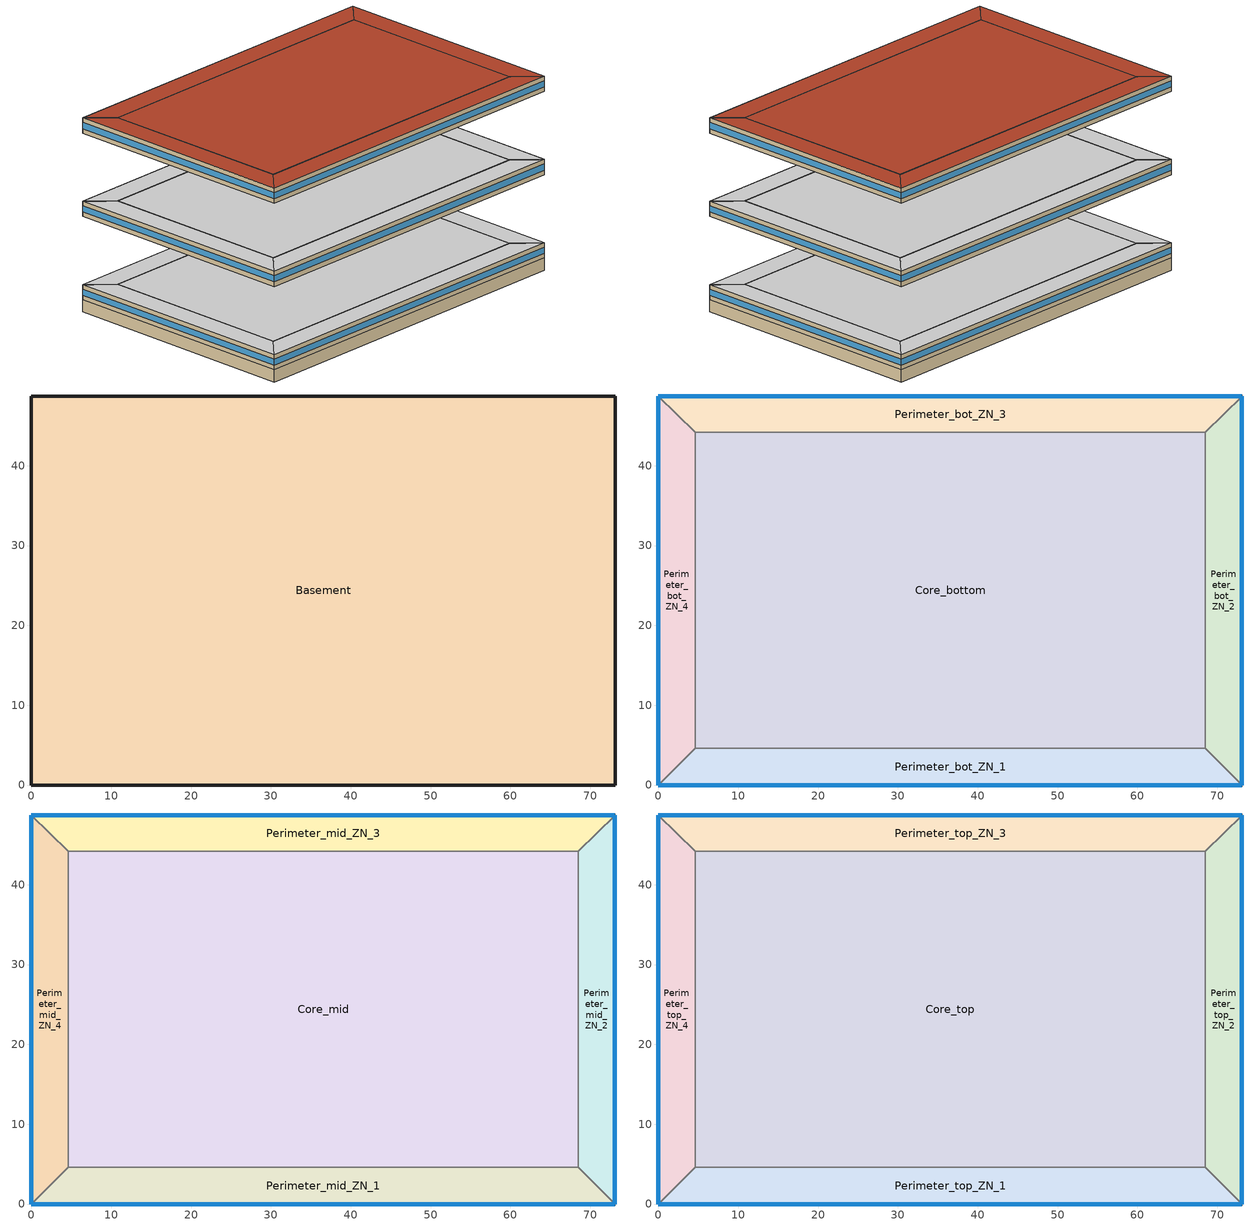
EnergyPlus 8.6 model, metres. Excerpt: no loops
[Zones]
Basement
 floor ground (ext-slab): 73.11,48.74 73.11,0 0,0 0,48.74 z-2.44
 wall ground (ext-slab): 73.11,48.74 0,48.74 0,0 73.11,0 73.11,48.74 z-2.44:0
Core_bottom
 floor to Basement (INT-FLOOR-TOPSIDE): 68.53,44.16 68.53,4.57 4.57,4.57 4.57,44.16 z0
 wall to Perimeter_bot_ZN_1 (int-walls): 4.57,4.57 68.53,4.57 z0:3.05
 wall to Perimeter_bot_ZN_4 (int-walls): 4.57,44.16 4.57,4.57 z0:3.05
 wall to Perimeter_bot_ZN_3 (int-walls): 68.53,44.16 4.57,44.16 z0:3.05
 wall to Perimeter_bot_ZN_2 (int-walls): 68.53,4.57 68.53,44.16 z0:3.05
 ceiling adiabatic (INT-FLOOR-UNDERSIDE): 4.57,44.16 4.57,4.57 68.53,4.57 68.53,44.16 z3.05
Perimeter_bot_ZN_3
 floor to Basement (INT-FLOOR-TOPSIDE): 4.57,44.16 0,48.74 73.11,48.74 68.53,44.16 z0
 wall outside (ext-walls): 73.11,48.74 0,48.74 z0:3.05
 wall to Perimeter_bot_ZN_4 (int-walls): 0,48.74 4.57,44.16 z0:3.05
 wall to Perimeter_bot_ZN_2 (int-walls): 68.53,44.16 73.11,48.74 z0:3.05
 window (window_north): 73.11,48.74 0,48.74 z0.91:2.13
 ceiling adiabatic (INT-FLOOR-UNDERSIDE): 68.53,44.16 73.11,48.74 0,48.74 4.57,44.16 z3.05
Perimeter_bot_ZN_2
 floor to Basement (INT-FLOOR-TOPSIDE): 68.53,44.16 73.11,48.74 73.11,0 68.53,4.57 z0
 wall outside (ext-walls): 73.11,0 73.11,48.74 z0:3.05
 wall to Perimeter_bot_ZN_1 (int-walls): 68.53,4.57 73.11,0 z0:3.05
 window (window_east): 73.11,0 73.11,48.74 z0.91:2.13
 ceiling adiabatic (INT-FLOOR-UNDERSIDE): 68.53,4.57 73.11,0 73.11,48.74 68.53,44.16 z3.05
Perimeter_bot_ZN_1
 floor to Basement (INT-FLOOR-TOPSIDE): 68.53,4.57 73.11,0 0,0 4.57,4.57 z0
 wall outside (ext-walls): 0,0 73.11,0 z0:3.05
 wall to Perimeter_bot_ZN_4 (int-walls): 4.57,4.57 0,0 z0:3.05
 window (window_south): 0,0 73.11,0 z0.91:2.13
 ceiling adiabatic (INT-FLOOR-UNDERSIDE): 4.57,4.57 0,0 73.11,0 68.53,4.57 z3.05
Perimeter_bot_ZN_4
 floor to Basement (INT-FLOOR-TOPSIDE): 4.57,4.57 0,0 0,48.74 4.57,44.16 z0
 wall outside (ext-walls): 0,48.74 0,0 z0:3.05
 window (window_west): 0,48.74 0,0 z0.91:2.13
 ceiling adiabatic (INT-FLOOR-UNDERSIDE): 4.57,44.16 0,48.74 0,0 4.57,4.57 z3.05
Core_mid
 floor adiabatic (INT-FLOOR-TOPSIDE): 68.53,44.16 68.53,4.57 4.57,4.57 4.57,44.16 z16.77
 wall to Perimeter_mid_ZN_1 (int-walls): 4.57,4.57 68.53,4.57 z16.77:19.82
 wall to Perimeter_mid_ZN_4 (int-walls): 4.57,44.16 4.57,4.57 z16.77:19.82
 wall to Perimeter_mid_ZN_3 (int-walls): 68.53,44.16 4.57,44.16 z16.77:19.82
 wall to Perimeter_mid_ZN_2 (int-walls): 68.53,4.57 68.53,44.16 z16.77:19.82
 ceiling adiabatic (INT-FLOOR-UNDERSIDE): 4.57,44.16 4.57,4.57 68.53,4.57 68.53,44.16 z19.82
Perimeter_mid_ZN_3
 floor adiabatic (INT-FLOOR-TOPSIDE): 4.57,44.16 0,48.74 73.11,48.74 68.53,44.16 z16.77
 wall outside (ext-walls): 73.11,48.74 0,48.74 z16.77:19.82
 wall to Perimeter_mid_ZN_4 (int-walls): 0,48.74 4.57,44.16 z16.77:19.82
 wall to Perimeter_mid_ZN_2 (int-walls): 68.53,44.16 73.11,48.74 z16.77:19.82
 window (window_north): 73.11,48.74 0,48.74 z17.68:18.9
 ceiling adiabatic (INT-FLOOR-UNDERSIDE): 68.53,44.16 73.11,48.74 0,48.74 4.57,44.16 z19.82
Perimeter_mid_ZN_2
 floor adiabatic (INT-FLOOR-TOPSIDE): 68.53,44.16 73.11,48.74 73.11,0 68.53,4.57 z16.77
 wall outside (ext-walls): 73.11,0 73.11,48.74 z16.77:19.82
 wall to Perimeter_mid_ZN_1 (int-walls): 68.53,4.57 73.11,0 z16.77:19.82
 window (window_east): 73.11,0 73.11,48.74 z17.68:18.9
 ceiling adiabatic (INT-FLOOR-UNDERSIDE): 68.53,4.57 73.11,0 73.11,48.74 68.53,44.16 z19.82
Perimeter_mid_ZN_1
 floor adiabatic (INT-FLOOR-TOPSIDE): 68.53,4.57 73.11,0 0,0 4.57,4.57 z16.77
 wall outside (ext-walls): 0,0 73.11,0 z16.77:19.82
 wall to Perimeter_mid_ZN_4 (int-walls): 4.57,4.57 0,0 z16.77:19.82
 window (window_south): 0,0 73.11,0 z17.68:18.9
 ceiling adiabatic (INT-FLOOR-UNDERSIDE): 4.57,4.57 0,0 73.11,0 68.53,4.57 z19.82
Perimeter_mid_ZN_4
 floor adiabatic (INT-FLOOR-TOPSIDE): 4.57,4.57 0,0 0,48.74 4.57,44.16 z16.77
 wall outside (ext-walls): 0,48.74 0,0 z16.77:19.82
 window (window_west): 0,48.74 0,0 z17.68:18.9
 ceiling adiabatic (INT-FLOOR-UNDERSIDE): 4.57,44.16 0,48.74 0,0 4.57,4.57 z19.82
Core_top
 floor adiabatic (INT-FLOOR-TOPSIDE): 68.53,44.16 68.53,4.57 4.57,4.57 4.57,44.16 z33.54
 wall to Perimeter_top_ZN_1 (int-walls): 4.57,4.57 68.53,4.57 z33.54:36.59
 wall to Perimeter_top_ZN_4 (int-walls): 4.57,44.16 4.57,4.57 z33.54:36.59
 wall to Perimeter_top_ZN_3 (int-walls): 68.53,44.16 4.57,44.16 z33.54:36.59
 wall to Perimeter_top_ZN_2 (int-walls): 68.53,4.57 68.53,44.16 z33.54:36.59
 roof outside (roofs): 4.57,44.16 4.57,4.57 68.53,4.57 68.53,44.16 z36.59
Perimeter_top_ZN_3
 floor adiabatic (INT-FLOOR-TOPSIDE): 4.57,44.16 0,48.74 73.11,48.74 68.53,44.16 z33.54
 wall outside (ext-walls): 73.11,48.74 0,48.74 z33.54:36.59
 wall to Perimeter_top_ZN_4 (int-walls): 0,48.74 4.57,44.16 z33.54:36.59
 wall to Perimeter_top_ZN_2 (int-walls): 68.53,44.16 73.11,48.74 z33.54:36.59
 window (window_north): 73.11,48.74 0,48.74 z34.45:35.67
 roof outside (roofs): 68.53,44.16 73.11,48.74 0,48.74 4.57,44.16 z36.59
Perimeter_top_ZN_2
 floor adiabatic (INT-FLOOR-TOPSIDE): 68.53,44.16 73.11,48.74 73.11,0 68.53,4.57 z33.54
 wall outside (ext-walls): 73.11,0 73.11,48.74 z33.54:36.59
 wall to Perimeter_top_ZN_1 (int-walls): 68.53,4.57 73.11,0 z33.54:36.59
 window (window_east): 73.11,0 73.11,48.74 z34.45:35.67
 roof outside (roofs): 68.53,4.57 73.11,0 73.11,48.74 68.53,44.16 z36.59
Perimeter_top_ZN_1
 floor adiabatic (INT-FLOOR-TOPSIDE): 68.53,4.57 73.11,0 0,0 4.57,4.57 z33.54
 wall outside (ext-walls): 0,0 73.11,0 z33.54:36.59
 wall to Perimeter_top_ZN_4 (int-walls): 4.57,4.57 0,0 z33.54:36.59
 window (window_south): 0,0 73.11,0 z34.45:35.67
 roof outside (roofs): 4.57,4.57 0,0 73.11,0 68.53,4.57 z36.59
Perimeter_top_ZN_4
 floor adiabatic (INT-FLOOR-TOPSIDE): 4.57,4.57 0,0 0,48.74 4.57,44.16 z33.54
 wall outside (ext-walls): 0,48.74 0,0 z33.54:36.59
 window (window_west): 0,48.74 0,0 z34.45:35.67
 roof outside (roofs): 4.57,44.16 0,48.74 0,0 4.57,4.57 z36.59
[Building]
Building: North Axis {deg}=0; Terrain=City; Loads Convergence Tolerance Value=0.04; Temperature Convergence Tolerance Value {deltaC}=0.2; Solar Distribution=MinimalShadowing; Maximum Number of Warmup Days=25; Minimum Number of Warmup Days=6
[Site:Location]
SAN_FRANCISCO_CA_USA TMY2-23234: Latitude {deg}=37.62; Longitude {deg}=-122.38; Time Zone {hr}=-8; Elevation {m}=5
[Site:GroundTemperature:BuildingSurface]
20.11, 20.13, 20.14, 20.18, 20.2, 20.22, 20.23, 20.26, 20.27, 20.24, 20.26, 20.25
[Site:WaterMainsTemperature]
Calculation Method=Correlation; Annual Average Outdoor Air Temperature {C}=13.08; Maximum Difference In Monthly Average Outdoor Air Temperatures {deltaC}=8
[SizingPeriod:DesignDay] Day of Month=21; Humidity Condition Type=Wetbulb; Barometric Pressure {Pa}=101265; Rain Indicator=No; Snow Indicator=No; Daylight Saving Time Indicator=No; Solar Model Indicator=ASHRAEClearSky
Name | Month | Day Type | Maximum Dry-Bulb Temperature {C} | Daily Dry-Bulb Temperature Range {deltaC} | Wetbulb or DewPoint at Maximum Dry-Bulb {C} | Wind Speed {m/s} | Wind Direction {deg} | Sky Clearness
SAN_FRANCISCO Ann Htg 99.6% Condns DB | 1 | WinterDesignDay | 3.2 | 0 | 3.2 | 2.4 | 140 | 0
SAN_FRANCISCO Ann Clg .4% Condns DB=>MWB | 9 | SummerDesignDay | 28.3 | 9 | 17.2 | 5.8 | 310 | 1
[WindowMaterial:Glazing] Optical Data Type=SpectralAverage; Thickness {m}=0.003; Infrared Transmittance at Normal Incidence=0; Front Side Infrared Hemispherical Emissivity=0.999; Back Side Infrared Hemispherical Emissivity=0.999
Name | Solar Transmittance at Normal Incidence | Front Side Solar Reflectance at Normal Incidence | Back Side Solar Reflectance at Normal Incidence | Visible Transmittance at Normal Incidence | Front Side Visible Reflectance at Normal Incidence | Back Side Visible Reflectance at Normal Incidence | Conductivity {W/m-K}
Theoretical Glass 79 | 0.3247 | 0.6253 | 0.6253 | 0.3399 | 0.6101 | 0.6101 | 100.282
Theoretical Glass 64 | 0.5926 | 0.3574 | 0.3574 | 0.6078 | 0.3422 | 0.3422 | 100.376
Theoretical Glass 82 | 0.596 | 0.354 | 0.354 | 0.775 | 0.175 | 0.175 | 2.1351
[Material] Thermal Absorptance=0.9
Name | Roughness | Thickness {m} | Conductivity {W/m-K} | Density {kg/m3} | Specific Heat {J/kg-K} | Solar Absorptance | Visible Absorptance
Roof Membrane | VeryRough | 0.0095 | 0.16 | 1121.29 | 1460 | 0.7 | 0.7
Roof Insulation | MediumRough | 0.125 | 0.049 | 265 | 836.8 | 0.7 | 0.7
Metal Decking | MediumSmooth | 0.0015 | 45.006 | 7680 | 418.4 | 0.7 | 0.3
GP01 1/2 GYPSUM | Smooth | 0.0127 | 0.16 | 800 | 1090 | 0.7 | 0.5
1IN Stucco | Smooth | 0.0253 | 0.6918 | 1858 | 837 | 0.92 | 0.92
8IN Concrete HW | MediumRough | 0.2033 | 1.7296 | 2243 | 837 | 0.65 | 0.65
Wall Insulation 19 | MediumRough | 0.0344 | 0.0432 | 91 | 837 | 0.5 | 0.5
1/2IN Gypsum; 1/2IN Gypsum Top; 1/2IN Gypsum Bottom | Smooth | 0.0127 | 0.16 | 784.9 | 830 | 0.92 | 0.92
MAT-CC05 8 HW CONCRETE | Rough | 0.2032 | 1.311 | 2240 | 836.8 | 0.7 | 0.7
Floor Insulation 2 | MediumRough | 0.0467 | 0.045 | 265 | 836.8 | 0.7 | 0.7
AtticFloor Insulation | MediumRough | 0.2379 | 0.049 | 265 | 836.8 | 0.7 | 0.7
Std Wood 6inch | MediumSmooth | 0.15 | 0.12 | 540 | 1210 | 0.7 | 0.7
Std AC02 | MediumSmooth | 0.0127 | 0.057 | 288 | 1339 | 0.7 | 0.2
Std MAT-CC05 4  MW CONCRETE | Rough | 0.1 | 0.858 | 1968 | 836.8 | 0.7 | 0.2
Std PW05 | MediumSmooth | 0.0191 | 0.115 | 545 | 1213 | 0.78 | 0.78
Std Steel_Brown_Regular | Smooth | 0.0015 | 44.9696 | 7689 | 418 | 0.92 | 0.92
[Material:NoMass] Thermal Absorptance=0.9; Solar Absorptance=0.7
Name | Roughness | Thermal Resistance {m2-K/W} | Visible Absorptance
CP02 CARPET PAD | VeryRough | 0.2165 | 0.8
Std CP02 CARPET PAD | VeryRough | 0.21648 | 0.8
MAT-AIR-WALL | Rough | 0.207949
Std Opaque Door panel_con; Std Opaque Door panel_semi | MediumRough | 0.12327 | 0.7
Std Overhead Door Panel | MediumRough | 0.255345 | 0.7
[Construction]
InteriorFurnishings: Std Wood 6inch
INT-FLOOR-TOPSIDE: Std MAT-CC05 4  MW CONCRETE, Std CP02 CARPET PAD
INT-FLOOR-UNDERSIDE: Std CP02 CARPET PAD, Std MAT-CC05 4  MW CONCRETE
INT-FLOOR-SLAB: Std MAT-CC05 4  MW CONCRETE
DropCeiling: Std AC02
Sloped_Metal_Roof: Std Steel_Brown_Regular, Std PW05
Gable_Wall: Std PW05
AIR-WALL: MAT-AIR-WALL
Std Swinging Door_con: Std Opaque Door panel_con
Std Swinging Door_semi: Std Opaque Door panel_semi
Std Overhead Door: Std Overhead Door Panel
window_south; window_east; window_west: Theoretical Glass 79
window_north: Theoretical Glass 64
window_SkylightConst: Theoretical Glass 82
roofs: Roof Membrane, Roof Insulation, Metal Decking
int-walls: GP01 1/2 GYPSUM, GP01 1/2 GYPSUM
ext-walls: 1IN Stucco, 8IN Concrete HW, Wall Insulation 19, 1/2IN Gypsum
ext-slab: MAT-CC05 8 HW CONCRETE, CP02 CARPET PAD
exposed-floor: Floor Insulation 2, MAT-CC05 8 HW CONCRETE, CP02 CARPET PAD
attic-floor: 1/2IN Gypsum Top, AtticFloor Insulation, 1/2IN Gypsum Bottom
[ComponentCost:LineItem]
Name | Line Item Type | Item | Cost per Area {$/m2} | Cost per Each {$} | Quantity | Cost per Unit of Output Capacity {$/kW}
Interior Furnishings | Construction | InteriorFurnishings | 1
Interior Floor | Construction | INT-FLOOR-UNDERSIDE | 15
Interior Floor Slab | Construction | INT-FLOOR-SLAB | 35
Drop Ceiling | Construction | DropCeiling | 10
Sloped Metal Roof | Construction | Sloped_Metal_Roof | 1
Gable Wall | Construction | Gable_Wall | 1
Air Wall | Construction | AIR-WALL | 1
Swinging Door Conditioned | Construction | Std Swinging Door_con | 1
Swinging Door Semi-conditioned | Construction | Std Swinging Door_semi | 1
Overhead Door | Construction | Std Overhead Door | 1
south:window_south | Construction | window_south | 154.824
east:window_east | Construction | window_east | 154.824
north:window_north | Construction | window_north | 121.468
west:window_west | Construction | window_west | 154.824
SkylightConst:window_SkylightConst | Construction | window_SkylightConst | 142.45
roofs:roofs | Construction | roofs | 34.3904
int-walls:int-walls | Construction | int-walls | 1
ext-walls:ext-walls | Construction | ext-walls | 41.2679
ext-slab:ext-slab | Construction | ext-slab | 560.787
exposed-floor:exposed-floor | Construction | exposed-floor | 32.9966
attic-floor:attic-floor | Construction | attic-floor | 15.0182
Infiltration:Basement | General | Basement |  | 1 | 0.3621
LIGHTING EQUIP:Basement | Lights | Basement |  |  |  | 1
ELECTRIC EQUIPMENT:Basement:MiscPlug | General | Basement |  | 1 | 17.2526
[Zone] Type=1; Floor Area {m2}=autocalculate; Part of Total Floor Area=YES
Name | Multiplier | Ceiling Height {m} | Volume {m3}
Basement | 1 | 2.439 | 8690.51
Core_bottom; Core_top | 1 | 3.0488 | 7720.5
Core_mid | 10 | 3.0488 | 7720.5
Perimeter_bot_ZN_3; Perimeter_bot_ZN_1; Perimeter_top_ZN_3; Perimeter_top_ZN_1 | 1 | 3.0488 | 955.542
Perimeter_bot_ZN_2; Perimeter_bot_ZN_4; Perimeter_top_ZN_2; Perimeter_top_ZN_4 | 1 | 3.0488 | 615.774
Perimeter_mid_ZN_3; Perimeter_mid_ZN_1 | 10 | 3.0488 | 955.542
Perimeter_mid_ZN_2; Perimeter_mid_ZN_4 | 10 | 3.0488 | 615.774
[InternalMass] Construction=InteriorFurnishings
Name | Zone | Surface Area {m2}
Basement_InternalMass_1 | Basement | 7126.21
Core_bottom_InternalMass_1 | Core_bottom | 5064.65
Core_mid_InternalMass_1 | Core_mid | 5064.65
Core_top_InternalMass_1 | Core_top | 5064.65
Perimeter_bot_ZN_3_InternalMass_1 | Perimeter_bot_ZN_3 | 626.8258
Perimeter_bot_ZN_2_InternalMass_1 | Perimeter_bot_ZN_2 | 403.9504
Perimeter_bot_ZN_1_InternalMass_1 | Perimeter_bot_ZN_1 | 626.8354
Perimeter_bot_ZN_4_InternalMass_1 | Perimeter_bot_ZN_4 | 403.9478
Perimeter_mid_ZN_3_InternalMass_1 | Perimeter_mid_ZN_3 | 626.8258
Perimeter_mid_ZN_2_InternalMass_1 | Perimeter_mid_ZN_2 | 403.9504
Perimeter_mid_ZN_1_InternalMass_1 | Perimeter_mid_ZN_1 | 626.8354
Perimeter_mid_ZN_4_InternalMass_1 | Perimeter_mid_ZN_4 | 403.9478
Perimeter_top_ZN_3_InternalMass_1 | Perimeter_top_ZN_3 | 626.8258
Perimeter_top_ZN_2_InternalMass_1 | Perimeter_top_ZN_2 | 403.9504
Perimeter_top_ZN_1_InternalMass_1 | Perimeter_top_ZN_1 | 626.8354
Perimeter_top_ZN_4_InternalMass_1 | Perimeter_top_ZN_4 | 403.9478
[ZoneInfiltration:DesignFlowRate] Schedule=INFIL_HALF_ON_SCH; Design Flow Rate Calculation Method=Flow/Zone; Constant Term Coefficient=1; Temperature Term Coefficient=0; Velocity Term Coefficient=0; Velocity Squared Term Coefficient=0
Name | Zone or ZoneList | Design Flow Rate {m3/s}
Basement_Infiltration | Basement | 0.3621
Core_bottom_Infiltration | Core_bottom | 0.3217
Core_mid_Infiltration | Core_mid | 0.3217
Core_top_Infiltration | Core_top | 0.3217
Perimeter_bot_ZN_3_Infiltration | Perimeter_bot_ZN_3 | 0.0796
Perimeter_bot_ZN_2_Infiltration | Perimeter_bot_ZN_2 | 0.0513
Perimeter_bot_ZN_1_Infiltration | Perimeter_bot_ZN_1 | 0.0796
Perimeter_bot_ZN_4_Infiltration | Perimeter_bot_ZN_4 | 0.0513
Perimeter_mid_ZN_3_Infiltration | Perimeter_mid_ZN_3 | 0.0796
Perimeter_mid_ZN_2_Infiltration | Perimeter_mid_ZN_2 | 0.0513
Perimeter_mid_ZN_1_Infiltration | Perimeter_mid_ZN_1 | 0.0796
Perimeter_mid_ZN_4_Infiltration | Perimeter_mid_ZN_4 | 0.0513
Perimeter_top_ZN_3_Infiltration | Perimeter_top_ZN_3 | 0.0796
Perimeter_top_ZN_2_Infiltration | Perimeter_top_ZN_2 | 0.0513
Perimeter_top_ZN_1_Infiltration | Perimeter_top_ZN_1 | 0.0796
Perimeter_top_ZN_4_Infiltration | Perimeter_top_ZN_4 | 0.0513
[Lights] Schedule=BLDG_LIGHT_SCH; Fraction Replaceable=1
Name | Lights Definition | Zone or ZoneList
Basement_Lights | Basement_Lights Definition | Basement
Core_bottom_Lights | Core_bottom_Lights Definition | Core_bottom
Core_mid_Lights | Core_mid_Lights Definition | Core_mid
Core_top_Lights | Core_top_Lights Definition | Core_top
Perimeter_bot_ZN_3_Lights | Perimeter_bot_ZN_3_Lights Definition | Perimeter_bot_ZN_3
Perimeter_bot_ZN_2_Lights | Perimeter_bot_ZN_2_Lights Definition | Perimeter_bot_ZN_2
Perimeter_bot_ZN_1_Lights | Perimeter_bot_ZN_1_Lights Definition | Perimeter_bot_ZN_1
Perimeter_bot_ZN_4_Lights | Perimeter_bot_ZN_4_Lights Definition | Perimeter_bot_ZN_4
Perimeter_mid_ZN_3_Lights | Perimeter_mid_ZN_3_Lights Definition | Perimeter_mid_ZN_3
Perimeter_mid_ZN_2_Lights | Perimeter_mid_ZN_2_Lights Definition | Perimeter_mid_ZN_2
Perimeter_mid_ZN_1_Lights | Perimeter_mid_ZN_1_Lights Definition | Perimeter_mid_ZN_1
Perimeter_mid_ZN_4_Lights | Perimeter_mid_ZN_4_Lights Definition | Perimeter_mid_ZN_4
Perimeter_top_ZN_3_Lights | Perimeter_top_ZN_3_Lights Definition | Perimeter_top_ZN_3
Perimeter_top_ZN_2_Lights | Perimeter_top_ZN_2_Lights Definition | Perimeter_top_ZN_2
Perimeter_top_ZN_1_Lights | Perimeter_top_ZN_1_Lights Definition | Perimeter_top_ZN_1
Perimeter_top_ZN_4_Lights | Perimeter_top_ZN_4_Lights Definition | Perimeter_top_ZN_4
[Lights:Definition] Design Level Calculation Method=LightingLevel; Return Air Fraction=0; Fraction Radiant=0.7; Fraction Visible=0.2; Return Air Fraction Calculated from Plenum Temperature=No
Name | Lighting Level {W}
Basement_Lights Definition | 38339
Core_bottom_Lights Definition; Core_mid_Lights Definition; Core_top_Lights Definition | 27247.8
Perimeter_bot_ZN_3_Lights Definition; Perimeter_mid_ZN_3_Lights Definition; Perimeter_top_ZN_3_Lights Definition | 3372.32
Perimeter_bot_ZN_2_Lights Definition; Perimeter_mid_ZN_2_Lights Definition; Perimeter_top_ZN_2_Lights Definition | 2173.25
Perimeter_bot_ZN_1_Lights Definition; Perimeter_mid_ZN_1_Lights Definition; Perimeter_top_ZN_1_Lights Definition | 3372.37
Perimeter_bot_ZN_4_Lights Definition; Perimeter_mid_ZN_4_Lights Definition; Perimeter_top_ZN_4_Lights Definition | 2173.24
[ElectricEquipment]
Name | Electric Equipment Definition | Zone or ZoneList | Schedule
Basement_MiscPlug_Equip | Basement_MiscPlug_Equip Definition | Basement | Always_on
Core_bottom_MiscPlug_Equip | Core_bottom_MiscPlug_Equip Definition | Core_bottom | BLDG_EQUIP_SCH
Core_mid_MiscPlug_Equip | Core_mid_MiscPlug_Equip Definition | Core_mid | BLDG_EQUIP_SCH
Core_top_MiscPlug_Equip | Core_top_MiscPlug_Equip Definition | Core_top | BLDG_EQUIP_SCH
Perimeter_bot_ZN_3_MiscPlug_Equip | Perimeter_bot_ZN_3_MiscPlug_Equip Definition | Perimeter_bot_ZN_3 | BLDG_EQUIP_SCH
Perimeter_bot_ZN_2_MiscPlug_Equip | Perimeter_bot_ZN_2_MiscPlug_Equip Definition | Perimeter_bot_ZN_2 | BLDG_EQUIP_SCH
Perimeter_bot_ZN_1_MiscPlug_Equip | Perimeter_bot_ZN_1_MiscPlug_Equip Definition | Perimeter_bot_ZN_1 | BLDG_EQUIP_SCH
Perimeter_bot_ZN_4_MiscPlug_Equip | Perimeter_bot_ZN_4_MiscPlug_Equip Definition | Perimeter_bot_ZN_4 | BLDG_EQUIP_SCH
Perimeter_mid_ZN_3_MiscPlug_Equip | Perimeter_mid_ZN_3_MiscPlug_Equip Definition | Perimeter_mid_ZN_3 | BLDG_EQUIP_SCH
Perimeter_mid_ZN_2_MiscPlug_Equip | Perimeter_mid_ZN_2_MiscPlug_Equip Definition | Perimeter_mid_ZN_2 | BLDG_EQUIP_SCH
Perimeter_mid_ZN_1_MiscPlug_Equip | Perimeter_mid_ZN_1_MiscPlug_Equip Definition | Perimeter_mid_ZN_1 | BLDG_EQUIP_SCH
Perimeter_mid_ZN_4_MiscPlug_Equip | Perimeter_mid_ZN_4_MiscPlug_Equip Definition | Perimeter_mid_ZN_4 | BLDG_EQUIP_SCH
Perimeter_top_ZN_3_MiscPlug_Equip | Perimeter_top_ZN_3_MiscPlug_Equip Definition | Perimeter_top_ZN_3 | BLDG_EQUIP_SCH
Perimeter_top_ZN_2_MiscPlug_Equip | Perimeter_top_ZN_2_MiscPlug_Equip Definition | Perimeter_top_ZN_2 | BLDG_EQUIP_SCH
Perimeter_top_ZN_1_MiscPlug_Equip | Perimeter_top_ZN_1_MiscPlug_Equip Definition | Perimeter_top_ZN_1 | BLDG_EQUIP_SCH
Perimeter_top_ZN_4_MiscPlug_Equip | Perimeter_top_ZN_4_MiscPlug_Equip Definition | Perimeter_top_ZN_4 | BLDG_EQUIP_SCH
[ElectricEquipment:Definition] Design Level Calculation Method=EquipmentLevel; Fraction Latent=0; Fraction Radiant=0.5; Fraction Lost=0
Name | Design Level {W}
Basement_MiscPlug_Equip Definition | 17252.6
Core_bottom_MiscPlug_Equip Definition; Core_mid_MiscPlug_Equip Definition; Core_top_MiscPlug_Equip Definition | 20435.9
Perimeter_bot_ZN_3_MiscPlug_Equip Definition; Perimeter_mid_ZN_3_MiscPlug_Equip Definition; Perimeter_top_ZN_3_MiscPlug_Equip Definition | 2529.24
Perimeter_bot_ZN_2_MiscPlug_Equip Definition; Perimeter_mid_ZN_2_MiscPlug_Equip Definition; Perimeter_top_ZN_2_MiscPlug_Equip Definition | 1629.94
Perimeter_bot_ZN_1_MiscPlug_Equip Definition; Perimeter_mid_ZN_1_MiscPlug_Equip Definition; Perimeter_top_ZN_1_MiscPlug_Equip Definition | 2529.28
Perimeter_bot_ZN_4_MiscPlug_Equip Definition; Perimeter_mid_ZN_4_MiscPlug_Equip Definition; Perimeter_top_ZN_4_MiscPlug_Equip Definition | 1629.93
[People] Number of People Schedule=BLDG_OCC_SCH; Activity Level Schedule=ACTIVITY_SCH; Work Efficiency Schedule=WORK_EFF_SCH; Clothing Insulation Calculation Method=ClothingInsulationSchedule; Clothing Insulation Schedule=CLOTHING_SCH; Air Velocity Schedule=AIR_VELO_SCH
Name | People Definition | Zone or ZoneList
Core_bottom | Core_bottom Definition | Core_bottom
Core_mid | Core_mid Definition | Core_mid
Core_top | Core_top Definition | Core_top
Perimeter_bot_ZN_3 | Perimeter_bot_ZN_3 Definition | Perimeter_bot_ZN_3
Perimeter_bot_ZN_2 | Perimeter_bot_ZN_2 Definition | Perimeter_bot_ZN_2
Perimeter_bot_ZN_1 | Perimeter_bot_ZN_1 Definition | Perimeter_bot_ZN_1
Perimeter_bot_ZN_4 | Perimeter_bot_ZN_4 Definition | Perimeter_bot_ZN_4
Perimeter_mid_ZN_3 | Perimeter_mid_ZN_3 Definition | Perimeter_mid_ZN_3
Perimeter_mid_ZN_2 | Perimeter_mid_ZN_2 Definition | Perimeter_mid_ZN_2
Perimeter_mid_ZN_1 | Perimeter_mid_ZN_1 Definition | Perimeter_mid_ZN_1
Perimeter_mid_ZN_4 | Perimeter_mid_ZN_4 Definition | Perimeter_mid_ZN_4
Perimeter_top_ZN_3 | Perimeter_top_ZN_3 Definition | Perimeter_top_ZN_3
Perimeter_top_ZN_2 | Perimeter_top_ZN_2 Definition | Perimeter_top_ZN_2
Perimeter_top_ZN_1 | Perimeter_top_ZN_1 Definition | Perimeter_top_ZN_1
Perimeter_top_ZN_4 | Perimeter_top_ZN_4 Definition | Perimeter_top_ZN_4
[People:Definition] Number of People Calculation Method=People; Fraction Radiant=0.3; Sensible Heat Fraction=AUTOCALCULATE; Enable ASHRAE 55 Comfort Warnings=No; Mean Radiant Temperature Calculation Type=ZoneAveraged; Thermal Comfort Model 1 Type=No
Name | Number of People
Core_bottom Definition; Core_mid Definition; Core_top Definition | 99.014
Perimeter_bot_ZN_3 Definition; Perimeter_mid_ZN_3 Definition; Perimeter_top_ZN_3 Definition | 12.2544
Perimeter_bot_ZN_2 Definition; Perimeter_bot_ZN_4 Definition; Perimeter_mid_ZN_2 Definition; Perimeter_mid_ZN_4 Definition; Perimeter_top_ZN_2 Definition; Perimeter_top_ZN_4 Definition | 7.8972
Perimeter_bot_ZN_1 Definition; Perimeter_mid_ZN_1 Definition; Perimeter_top_ZN_1 Definition | 12.2546
[SetpointManager:Scheduled]
VAV WITH REHEAT_CoolC SAT setpoint: Control Variable=Temperature; Schedule=Seasonal-Reset-Supply-Air-Temp-Sch; Setpoint Node or NodeList=VAV WITH REHEAT Supply Equipment Outlet Node
[AvailabilityManager:NightCycle]
VAV WITH REHEAT Availability Manager: Applicability Schedule=Always_On; Fan Schedule=HVACOperationSchd; Control Type=CycleOnAny; Thermostat Tolerance {deltaC}=1; Cycling Run Time Control Type=FixedRunTime; Cycling Run Time {s}=1800
[UtilityCost:Tariff]
Name | Output Meter | Conversion Factor Choice | Time of Use Period Schedule | Season Schedule | Demand Window Length | Monthly Charge or Variable | Group
PGE_E-19_MediumGeneralTOUDemandService | Electricity:Facility | kWh | PGETOUSched | PGESeasonsSchedule | HalfHour | 174.88 | Comm Elect
PGE_A-10MediumGeneralDemandService | Electricity:Facility | kWh |  | PGESeasonsSchedule | HalfHour | 67.64 | Comm Elect
PGE_A-1SmallGeneralService | Electricity:Facility | kWh |  | PGESeasonsSchedule | HalfHour | 7.31 | Comm Elect
CA_EIAMonthlyRateGas | NaturalGas:Facility | MCF |  |  |  | 0 | Comm Gas
[UtilityCost:Charge:Simple]
Name | Tariff | Source Variable | Season | Category Variable | Cost per Unit Value or Variable
SummerOnPeakDemandCharge | PGE_E-19_MediumGeneralTOUDemandService | PeakDemand | Summer | DemandCharges | 13.51
SummerMidPeakDemandCharge | PGE_E-19_MediumGeneralTOUDemandService | MidPeakDemand | Summer | DemandCharges | 3.75
SummerDemandCharge | PGE_E-19_MediumGeneralTOUDemandService | totalDemand | Summer | DemandCharges | 3.18
WinterMidPeakDemandCharge | PGE_E-19_MediumGeneralTOUDemandService | MidPeakDemand | Winter | DemandCharges | 3.69
WinterDemandCharge | PGE_E-19_MediumGeneralTOUDemandService | totalDemand | Winter | DemandCharges | 3.18
SummerPeakEnergyCharge | PGE_E-19_MediumGeneralTOUDemandService | PeakEnergy | Summer | EnergyCharges | 0.15746
SummerMidPeakEnergyCharge | PGE_E-19_MediumGeneralTOUDemandService | MidPeakEnergy | Summer | EnergyCharges | 0.09613
SummerOffPeakEnergyCharge | PGE_E-19_MediumGeneralTOUDemandService | OffPeakEnergy | Summer | EnergyCharges | 0.08203
WinterMidPeakEnergyCharge | PGE_E-19_MediumGeneralTOUDemandService | MidPeakEnergy | Winter | EnergyCharges | 0.10181
WinterOffPeakEnergyCharge | PGE_E-19_MediumGeneralTOUDemandService | OffPeakEnergy | Winter | EnergyCharges | 0.08203
TaxofEightPercent | PGE_E-19_MediumGeneralTOUDemandService | subtotal | Annual | Taxes | 0.08
SummerEnergyCharge | PGE_A-10MediumGeneralDemandService | totalEnergy | Summer | EnergyCharges | 0.1416
WinterEnergyCharge | PGE_A-10MediumGeneralDemandService | totalEnergy | Winter | EnergyCharges | 0.103
SummerDemandCharge | PGE_A-10MediumGeneralDemandService | totalDemand | Summer | DemandCharges | 6.56
WinterDemandCharge | PGE_A-10MediumGeneralDemandService | totalDemand | Winter | DemandCharges | 1.58
TaxofEightPercent | PGE_A-10MediumGeneralDemandService | subtotal | Annual | Taxes | 0.08
SummerEnergyCharge | PGE_A-1SmallGeneralService | totalEnergy | Summer | EnergyCharges | 0.1794
WinterEnergyCharge | PGE_A-1SmallGeneralService | totalEnergy | Winter | EnergyCharges | 0.1179
TaxofEightPercent | PGE_A-1SmallGeneralService | subtotal | Annual | Taxes | 0.08
MonthlyRateGasCharge | CA_EIAMonthlyRateGas | totalEnergy | Annual | EnergyCharges | CA_MonthlyGasRates
TaxofEightPercent | CA_EIAMonthlyRateGas | SubTotal | Annual | Taxes | 0.08
[UtilityCost:Qualify] Season=Annual; Threshold Test=Count
Name | Tariff | Variable | Qualify Type | Threshold Value or Variable | Number of Months
MinDemand500kw | PGE_E-19_MediumGeneralTOUDemandService | TotalDemand | Minimum | 500 | 12
MaxDemand500kw | PGE_A-10MediumGeneralDemandService | TotalDemand | Maximum | 500 | 1
MaxDemand500kw | PGE_A-1SmallGeneralService | TotalDemand | Maximum | 500 | 1
MaxEnergy4200kwh | PGE_A-1SmallGeneralService | TotalEnergy | Maximum | 4200 | 1
[UtilityCost:Variable]
CA_MonthlyGasRates: Tariff=CA_EIAMonthlyRateGas; Variable Type=Dimensionless; January Value=9.37; February Value=8.88; March Value=8.2; April Value=7.29; May Value=7.82; June Value=8.26; July Value=8.23; August Value=8.21; September Value=7.9; October Value=8.09; November Value=7.64
[Schedule:Compact]
ALWAYS_ON: Through: 12/31, For: AllDays, Until: 24:00, 1
HVACOperationSchd: Through: 12/31, For: Weekdays SummerDesignDay, Until: 06:00, 0, Until: 22:00, 1, Until: 24:00, 0, For: Saturday WinterDesignDay, Until: 06:00, 0, Until: 18:00, 1, Until: 24:00, 0, For: Sunday Holidays AllOtherDays, Until: 24:00, 0
BLDG_LIGHT_SCH: Through: 12/31, For: Weekdays, Until: 05:00, 0.05, Until: 07:00, 0.1, Until: 08:00, 0.3, Until: 17:00, 0.9, Until: 18:00, 0.5, Until: 20:00, 0.3, Until: 22:00, 0.2, Until: 23:00, 0.1, Until: 24:00, 0.05, For: SummerDesignDay, Until: 24:00, 1, For: Saturday, Until: 06:00, 0.05, Until: 08:00, 0.1, Until: 12:00, 0.3, Until: 17:00, 0.15, Until: 24:00, 0.05, For: WinterDesignDay, Until: 24:00, 0, For: Sunday Holidays AllOtherDays, Until: 24:00, 0.05
BLDG_EQUIP_SCH: Through: 12/31, For: Weekdays, Until: 08:00, 0.4, Until: 12:00, 0.9, Until: 13:00, 0.8, Until: 17:00, 0.9, Until: 18:00, 0.5, Until: 24:00, 0.4, For: SummerDesignDay, Until: 24:00, 1, For: Saturday, Until: 06:00, 0.3, Until: 08:00, 0.4, Until: 12:00, 0.5, Until: 17:00, 0.35, Until: 24:00, 0.3, For: WinterDesignDay, Until: 24:00, 0, For: Sunday Holidays AllOtherDays, Until: 24:00, 0.3
BLDG_OCC_SCH: Through: 12/31, For: Weekdays, Until: 06:00, 0, Until: 07:00, 0.1, Until: 08:00, 0.2, Until: 12:00, 0.95, Until: 13:00, 0.5, Until: 17:00, 0.95, Until: 18:00, 0.3, Until: 22:00, 0.1, Until: 24:00, 0.05, For: SummerDesignDay, Until: 06:00, 0, Until: 22:00, 1, Until: 24:00, 0.05, For: Saturday, Until: 06:00, 0, Until: 08:00, 0.1, Until: 12:00, 0.3, Until: 17:00, 0.1, Until: 19:00, 0.05, Until: 24:00, 0, For: WinterDesignDay, Until: 24:00, 0, For: Sunday Holidays AllOtherDays, Until: 06:00, 0, Until: 18:00, 0.05, Until: 24:00, 0
ACTIVITY_SCH: Through: 12/31, For: AllDays, Until: 24:00, 120
WORK_EFF_SCH: Through: 12/31, For: AllDays, Until: 24:00, 0
AIR_VELO_SCH: Through: 12/31, For: AllDays, Until: 24:00, 0.2
CLOTHING_SCH: Through: 04/30, For: AllDays, Until: 24:00, 1, Through: 09/30, For: AllDays, Until: 24:00, 0.5, Through: 12/31, For: AllDays, Until: 24:00, 1
INFIL_HALF_ON_SCH: Through: 12/31, For: Weekdays SummerDesignDay, Until: 06:00, 1, Until: 22:00, 0.5, Until: 24:00, 1, For: Saturday WinterDesignDay, Until: 06:00, 1, Until: 18:00, 0.5, Until: 24:00, 1, For: Sunday Holidays AllOtherDays, Until: 24:00, 1
Seasonal-Reset-Supply-Air-Temp-Sch: Through: 3/31, For: AllDays, Until: 24:00, 16, Through: 9/30, For: AllDays, Until: 24:00, 13, Through: 12/31, For: AllDays, Until: 24:00, 16
PGESeasonsSchedule: Through: 4/30, For: AllDays, Until: 24:00, 1, Through: 10/31, For: AllDays, Until: 24:00, 3, Through: 12/31, For: AllDays, Until: 24:00, 1
PGETOUSched: Through: 4/30, For: WeekDays, Until: 8:30, 3, Until: 21:30, 4, Until: 24:00, 3, For: AllOtherDays, Until: 24:00, 3, Through: 10/31, For: WeekDays, Until: 8:30, 3, Until: 12:00, 4, Until: 18:00, 1, Until: 21:30, 4, Until: 24:00, 3, For: AllOtherDays, Until: 24:00, 3, Through: 12/31, For: WeekDays, Until: 10:00, 3, Until: 22:00, 1, Until: 24:00, 3, For: AllOtherDays, Until: 24:00, 3
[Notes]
Macro Definitions
DOE Commercial Building Benchmark
Large Office, new construction
Description:  12 story plus basement, office building.
Form:         Area = 42,757 m2 (460,235 ft2); Number of Stories = 12; Shape = rectangle, Aspect ratio = 1.5
Envelope:     Envelope thermal properties vary with climate according to ASHRAE Standard 90.1-2004.
Opaque constructions: mass walls; built up flat roof; slab-on-grade floor
Windows: window-to-wall ratio = 40%, equal distribution of windows
Infiltration = Perimeter zones: 0.3 ACH (fans off), 0.15 ACH (fans on)
Core zones:  0.15 ACH (fans off), 0.075 ACH (fans on)
HVAC:         VAV with reheat and economizer
Int. gains:   lights = 10.76 W/m2 (1.0 W/ft2);
elec. plug loads = 8.07 W/m2 (0.75 W/ft2)
gas plug load = 0 W/m2 (0 W/ft2)
people = 195 total; 3.91/100 m2 (3.63/1000 ft2)
Detached Shading:               None
Daylight:                       None
Natural Ventilation:            None
Zonal Equipment:                None
Air Primary Loops:              VAV WITH REHEAT
Plant Loops:                    Yes
System Equipment Autosize:      No
Purchased Cooling:              None
Purchased Heating:              None
Coils:                          COIL:DX:COOLINGBYPASSFACTOREMPIRICAL; COIL:GAS:HEATING
Pumps:                          Yes
Boilers:                        BOILER:SIMPLE - natural gas
Chillers:                       CHILLER:ELECTRIC:EIR - Water cooled
Reference citation for the Commercial Building Benchmarks:
---------------------- 2007. Commercial Building Benchmarks. Washington, DC:
U S Department of Energy, Energy Efficiency and Renewable Energy, Office of
Building Technologies.
Start SimMetaData
WeatherFileName=USA_CA_San.Francisco_TMY2.epw
CodeStandard=ASHRAE 90.1-2004
Std62Version=2004
RoofConstruction=Insulation Entirely Above Deck
ExtWallConstruction=Mass
End SimMetaData
US National Holidays
